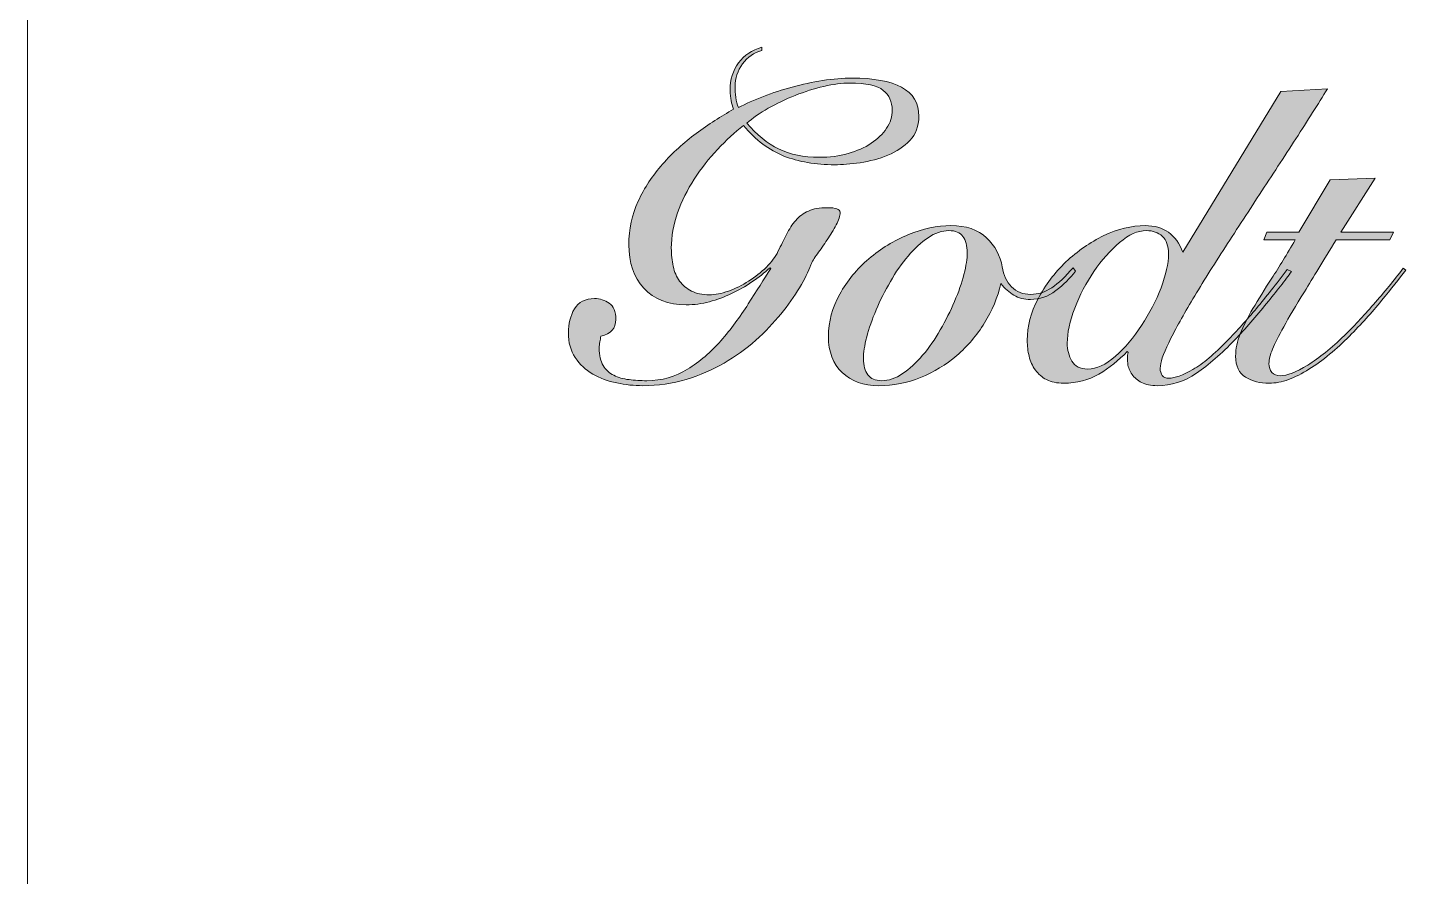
# Model space of a CAD drawing. Header units: inches. Extents: x 0 to 148, y -210 to 0.
# Drawn here: x 0 to 35.06, y -157.5 to -135.95 of the extents above; entities that cross this region are included whole.
import ezdxf

# ---------------------------------------------------------------- set-up
doc = ezdxf.new("R2010")
doc.units = ezdxf.units.IN
doc.header["$MEASUREMENT"] = 0
doc.layers.add('Layer 1', color=7, linetype='Continuous')

# ---------------------------------------------------------------- blocks, each defined once
blk = doc.blocks.new('block 6')
at = {"layer": 'Layer 1'}
h = blk.add_hatch(color=250, dxfattribs=at)
h.dxf.hatch_style = 2
edge = h.paths.add_edge_path()
edge.add_spline(control_points=[(18.642, -136.534), (18.444, -136.584), (18.282, -136.697), (18.155, -136.873), (18.028, -137.049), (17.964, -137.24), (17.964, -137.444), (17.964, -137.536), (17.969, -137.629), (17.98, -137.725), (17.991, -137.82), (18.013, -137.906), (18.049, -137.984), (18.239, -137.885), (18.451, -137.79), (18.684, -137.698), (18.917, -137.607), (19.16, -137.528), (19.414, -137.46), (19.668, -137.393), (19.926, -137.339), (20.187, -137.296), (20.448, -137.254), (20.698, -137.233), (20.938, -137.233), (21.481, -137.233), (21.899, -137.31), (22.192, -137.466), (22.485, -137.621), (22.631, -137.868), (22.631, -138.207), (22.631, -138.454), (22.556, -138.656), (22.404, -138.815), (22.252, -138.974), (22.065, -139.099), (21.843, -139.191), (21.621, -139.282), (21.386, -139.346), (21.139, -139.381), (20.892, -139.416), (20.677, -139.434), (20.494, -139.434), (20.007, -139.434), (19.576, -139.36), (19.202, -139.212), (18.828, -139.064), (18.486, -138.806), (18.176, -138.439), (17.957, -138.609), (17.738, -138.81), (17.52, -139.043), (17.301, -139.275), (17.103, -139.528), (16.927, -139.799), (16.751, -140.071), (16.609, -140.357), (16.504, -140.656), (16.398, -140.956), (16.345, -141.254), (16.345, -141.551), (16.345, -141.713), (16.361, -141.867), (16.393, -142.011), (16.424, -142.156), (16.479, -142.281), (16.557, -142.387), (16.634, -142.493), (16.735, -142.577), (16.858, -142.641), (16.982, -142.704), (17.132, -142.736), (17.308, -142.736), (17.456, -142.736), (17.618, -142.704), (17.795, -142.641), (17.971, -142.577), (18.142, -142.493), (18.308, -142.387), (18.474, -142.281), (18.624, -142.163), (18.758, -142.032), (18.892, -141.902), (18.991, -141.769), (19.054, -141.635), (19.132, -141.48), (19.204, -141.336), (19.271, -141.201), (19.338, -141.068), (19.416, -140.949), (19.504, -140.847), (19.592, -140.745), (19.7, -140.665), (19.827, -140.609), (19.954, -140.552), (20.113, -140.524), (20.303, -140.524), (20.522, -140.524), (20.631, -140.563), (20.631, -140.641), (20.631, -140.732), (20.598, -140.84), (20.531, -140.963), (20.464, -141.087), (20.388, -141.212), (20.303, -141.339), (20.218, -141.466), (20.135, -141.584), (20.054, -141.694), (19.973, -141.803), (19.919, -141.897), (19.89, -141.974), (19.827, -142.143), (19.73, -142.338), (19.599, -142.556), (19.469, -142.775), (19.312, -142.997), (19.128, -143.223), (18.945, -143.449), (18.732, -143.671), (18.488, -143.89), (18.245, -144.108), (17.976, -144.302), (17.684, -144.472), (17.391, -144.641), (17.071, -144.779), (16.726, -144.885), (16.38, -144.99), (16.01, -145.043), (15.615, -145.043), (15.403, -145.043), (15.184, -145.02), (14.958, -144.974), (14.733, -144.929), (14.53, -144.853), (14.35, -144.747), (14.17, -144.641), (14.022, -144.502), (13.905, -144.329), (13.789, -144.156), (13.731, -143.946), (13.731, -143.699), (13.731, -143.473), (13.782, -143.272), (13.884, -143.096), (13.987, -142.92), (14.158, -142.831), (14.398, -142.831), (14.532, -142.831), (14.655, -142.87), (14.768, -142.948), (14.881, -143.026), (14.937, -143.163), (14.937, -143.36), (14.937, -143.586), (14.81, -143.727), (14.556, -143.784), (14.549, -143.833), (14.541, -143.883), (14.53, -143.932), (14.519, -143.982), (14.514, -144.034), (14.514, -144.091), (14.514, -144.274), (14.547, -144.421), (14.615, -144.53), (14.681, -144.64), (14.772, -144.722), (14.884, -144.779), (14.997, -144.835), (15.126, -144.872), (15.271, -144.89), (15.415, -144.907), (15.565, -144.916), (15.72, -144.916), (16.102, -144.916), (16.447, -144.819), (16.758, -144.625), (17.068, -144.431), (17.35, -144.19), (17.604, -143.9), (17.858, -143.611), (18.089, -143.301), (18.298, -142.969), (18.506, -142.637), (18.698, -142.338), (18.874, -142.069), (18.874, -142.069), (18.853, -142.048), (18.853, -142.048), (18.712, -142.175), (18.559, -142.295), (18.393, -142.408), (18.227, -142.521), (18.054, -142.62), (17.874, -142.704), (17.694, -142.789), (17.507, -142.858), (17.313, -142.911), (17.119, -142.964), (16.923, -142.99), (16.726, -142.99), (16.26, -142.99), (15.9, -142.849), (15.646, -142.567), (15.392, -142.285), (15.265, -141.918), (15.265, -141.466), (15.265, -141.071), (15.345, -140.703), (15.504, -140.36), (15.662, -140.018), (15.869, -139.704), (16.123, -139.418), (16.377, -139.133), (16.661, -138.873), (16.975, -138.64), (17.289, -138.407), (17.604, -138.203), (17.922, -138.026), (17.901, -137.949), (17.881, -137.875), (17.864, -137.804), (17.846, -137.734), (17.837, -137.645), (17.837, -137.54), (17.837, -137.272), (17.91, -137.041), (18.054, -136.846), (18.199, -136.652), (18.394, -136.52), (18.642, -136.45), (18.642, -136.45), (18.642, -136.534), (18.642, -136.534)], knot_values=[0, 0, 0, 0, 1, 1, 1, 2, 2, 2, 3, 3, 3, 4, 4, 4, 5, 5, 5, 6, 6, 6, 7, 7, 7, 8, 8, 8, 9, 9, 9, 10, 10, 10, 11, 11, 11, 12, 12, 12, 13, 13, 13, 14, 14, 14, 15, 15, 15, 16, 16, 16, 17, 17, 17, 18, 18, 18, 19, 19, 19, 20, 20, 20, 21, 21, 21, 22, 22, 22, 23, 23, 23, 24, 24, 24, 25, 25, 25, 26, 26, 26, 27, 27, 27, 28, 28, 28, 29, 29, 29, 30, 30, 30, 31, 31, 31, 32, 32, 32, 33, 33, 33, 34, 34, 34, 35, 35, 35, 36, 36, 36, 37, 37, 37, 38, 38, 38, 39, 39, 39, 40, 40, 40, 41, 41, 41, 42, 42, 42, 43, 43, 43, 44, 44, 44, 45, 45, 45, 46, 46, 46, 47, 47, 47, 48, 48, 48, 49, 49, 49, 50, 50, 50, 51, 51, 51, 52, 52, 52, 53, 53, 53, 54, 54, 54, 55, 55, 55, 56, 56, 56, 57, 57, 57, 58, 58, 58, 59, 59, 59, 60, 60, 60, 61, 61, 61, 62, 62, 62, 63, 63, 63, 64, 64, 64, 65, 65, 65, 66, 66, 66, 67, 67, 67, 68, 68, 68, 69, 69, 69, 70, 70, 70, 71, 71, 71, 72, 72, 72, 73, 73, 73, 74, 74, 74, 75, 75, 75, 76, 76, 76, 77, 77, 77, 78, 78, 78, 78], degree=3, periodic=1)
edge = h.paths.add_edge_path()
edge.add_spline(control_points=[(21.954, -138.048), (21.954, -137.836), (21.878, -137.668), (21.726, -137.545), (21.575, -137.422), (21.291, -137.36), (20.875, -137.36), (20.677, -137.36), (20.458, -137.388), (20.218, -137.444), (19.978, -137.501), (19.737, -137.577), (19.493, -137.672), (19.25, -137.767), (19.021, -137.877), (18.806, -138), (18.59, -138.124), (18.409, -138.249), (18.261, -138.376), (18.507, -138.672), (18.777, -138.891), (19.07, -139.032), (19.363, -139.173), (19.707, -139.244), (20.102, -139.244), (20.363, -139.244), (20.606, -139.212), (20.832, -139.148), (21.058, -139.085), (21.254, -138.999), (21.42, -138.889), (21.585, -138.78), (21.716, -138.653), (21.811, -138.508), (21.907, -138.364), (21.954, -138.21), (21.954, -138.048)], knot_values=[0, 0, 0, 0, 1, 1, 1, 2, 2, 2, 3, 3, 3, 4, 4, 4, 5, 5, 5, 6, 6, 6, 7, 7, 7, 8, 8, 8, 9, 9, 9, 10, 10, 10, 11, 11, 11, 12, 12, 12, 12], degree=3, periodic=1)
h = blk.add_hatch(color=250, dxfattribs=at)
h.dxf.hatch_style = 2
edge = h.paths.add_edge_path()
edge.add_spline(control_points=[(31.818, -137.571), (31.818, -137.571), (33.003, -137.508), (33.003, -137.508), (32.77, -137.889), (32.504, -138.311), (32.204, -138.773), (31.904, -139.235), (31.597, -139.706), (31.283, -140.185), (30.969, -140.665), (30.66, -141.14), (30.357, -141.609), (30.053, -142.078), (29.784, -142.512), (29.547, -142.911), (29.311, -143.309), (29.12, -143.657), (28.976, -143.953), (28.831, -144.25), (28.759, -144.465), (28.759, -144.599), (28.759, -144.676), (28.776, -144.738), (28.812, -144.784), (28.847, -144.83), (28.903, -144.853), (28.981, -144.853), (29.129, -144.853), (29.332, -144.779), (29.59, -144.631), (29.847, -144.482), (30.135, -144.243), (30.452, -143.911), (30.713, -143.643), (30.964, -143.366), (31.204, -143.08), (31.443, -142.794), (31.705, -142.465), (31.987, -142.091), (31.987, -142.091), (32.093, -142.143), (32.093, -142.143), (32.015, -142.249), (31.921, -142.373), (31.812, -142.514), (31.703, -142.655), (31.585, -142.803), (31.458, -142.958), (31.331, -143.114), (31.198, -143.27), (31.061, -143.429), (30.923, -143.588), (30.787, -143.738), (30.653, -143.879), (30.315, -144.232), (29.99, -144.514), (29.68, -144.726), (29.369, -144.938), (29.038, -145.043), (28.685, -145.043), (28.522, -145.043), (28.39, -145.017), (28.288, -144.964), (28.186, -144.911), (28.104, -144.842), (28.044, -144.757), (27.985, -144.673), (27.947, -144.581), (27.933, -144.482), (27.919, -144.384), (27.923, -144.289), (27.944, -144.197), (27.944, -144.197), (27.923, -144.176), (27.923, -144.176), (27.704, -144.401), (27.464, -144.592), (27.203, -144.747), (26.942, -144.902), (26.642, -144.98), (26.303, -144.98), (26.134, -144.98), (25.991, -144.95), (25.875, -144.89), (25.758, -144.83), (25.663, -144.749), (25.589, -144.646), (25.515, -144.544), (25.462, -144.428), (25.43, -144.297), (25.399, -144.167), (25.383, -144.031), (25.383, -143.89), (25.383, -143.537), (25.474, -143.186), (25.658, -142.837), (25.841, -142.487), (26.078, -142.175), (26.367, -141.9), (26.656, -141.625), (26.977, -141.403), (27.33, -141.233), (27.683, -141.064), (28.032, -140.979), (28.378, -140.979), (28.85, -140.979), (29.168, -141.205), (29.33, -141.656), (29.33, -141.656), (31.818, -137.571), (31.818, -137.571)], knot_values=[0, 0, 0, 0, 1, 1, 1, 2, 2, 2, 3, 3, 3, 4, 4, 4, 5, 5, 5, 6, 6, 6, 7, 7, 7, 8, 8, 8, 9, 9, 9, 10, 10, 10, 11, 11, 11, 12, 12, 12, 13, 13, 13, 14, 14, 14, 15, 15, 15, 16, 16, 16, 17, 17, 17, 18, 18, 18, 19, 19, 19, 20, 20, 20, 21, 21, 21, 22, 22, 22, 23, 23, 23, 24, 24, 24, 25, 25, 25, 26, 26, 26, 27, 27, 27, 28, 28, 28, 29, 29, 29, 30, 30, 30, 31, 31, 31, 32, 32, 32, 33, 33, 33, 34, 34, 34, 35, 35, 35, 36, 36, 36, 37, 37, 37, 37], degree=3, periodic=1)
edge = h.paths.add_edge_path()
edge.add_spline(control_points=[(26.917, -144.62), (27.143, -144.62), (27.378, -144.512), (27.621, -144.297), (27.865, -144.082), (28.087, -143.821), (28.288, -143.514), (28.489, -143.207), (28.653, -142.888), (28.78, -142.556), (28.907, -142.225), (28.97, -141.939), (28.97, -141.699), (28.97, -141.494), (28.918, -141.344), (28.812, -141.249), (28.706, -141.154), (28.572, -141.106), (28.41, -141.106), (28.191, -141.106), (27.963, -141.207), (27.727, -141.408), (27.49, -141.609), (27.274, -141.854), (27.076, -142.143), (26.878, -142.433), (26.716, -142.743), (26.589, -143.075), (26.462, -143.407), (26.399, -143.703), (26.399, -143.964), (26.399, -144.133), (26.437, -144.285), (26.515, -144.419), (26.593, -144.553), (26.727, -144.62), (26.917, -144.62)], knot_values=[0, 0, 0, 0, 1, 1, 1, 2, 2, 2, 3, 3, 3, 4, 4, 4, 5, 5, 5, 6, 6, 6, 7, 7, 7, 8, 8, 8, 9, 9, 9, 10, 10, 10, 11, 11, 11, 12, 12, 12, 12], degree=3, periodic=1)
h = blk.add_hatch(color=250, dxfattribs=at)
h.dxf.hatch_style = 2
edge = h.paths.add_edge_path()
edge.add_spline(control_points=[(31.394, -141.339), (31.394, -141.339), (31.468, -141.149), (31.468, -141.149), (31.468, -141.149), (32.283, -141.149), (32.283, -141.149), (32.283, -141.149), (33.077, -139.815), (33.077, -139.815), (33.077, -139.815), (34.22, -139.773), (34.22, -139.773), (34.22, -139.773), (33.342, -141.149), (33.342, -141.149), (33.342, -141.149), (34.686, -141.149), (34.686, -141.149), (34.686, -141.149), (34.59, -141.339), (34.59, -141.339), (34.59, -141.339), (33.225, -141.339), (33.225, -141.339), (32.908, -141.861), (32.639, -142.3), (32.421, -142.657), (32.202, -143.013), (32.027, -143.309), (31.897, -143.546), (31.766, -143.782), (31.671, -143.971), (31.611, -144.112), (31.551, -144.253), (31.521, -144.376), (31.521, -144.482), (31.521, -144.574), (31.546, -144.648), (31.595, -144.705), (31.645, -144.761), (31.715, -144.789), (31.807, -144.789), (31.983, -144.789), (32.216, -144.699), (32.506, -144.519), (32.795, -144.34), (33.105, -144.091), (33.437, -143.773), (33.663, -143.547), (33.909, -143.283), (34.178, -142.979), (34.446, -142.676), (34.696, -142.369), (34.929, -142.059), (34.929, -142.059), (34.993, -142.112), (34.993, -142.112), (34.83, -142.323), (34.626, -142.581), (34.379, -142.884), (34.132, -143.188), (33.86, -143.488), (33.564, -143.784), (33.401, -143.946), (33.234, -144.1), (33.061, -144.244), (32.888, -144.389), (32.713, -144.516), (32.537, -144.625), (32.361, -144.735), (32.188, -144.821), (32.019, -144.885), (31.849, -144.948), (31.684, -144.98), (31.521, -144.98), (31.295, -144.98), (31.098, -144.929), (30.929, -144.826), (30.759, -144.724), (30.675, -144.546), (30.675, -144.292), (30.675, -144.108), (30.713, -143.92), (30.791, -143.726), (30.869, -143.532), (30.976, -143.318), (31.114, -143.085), (31.251, -142.853), (31.412, -142.595), (31.595, -142.313), (31.779, -142.031), (31.976, -141.706), (32.188, -141.339), (32.188, -141.339), (31.394, -141.339), (31.394, -141.339)], knot_values=[0, 0, 0, 0, 1, 1, 1, 2, 2, 2, 3, 3, 3, 4, 4, 4, 5, 5, 5, 6, 6, 6, 7, 7, 7, 8, 8, 8, 9, 9, 9, 10, 10, 10, 11, 11, 11, 12, 12, 12, 13, 13, 13, 14, 14, 14, 15, 15, 15, 16, 16, 16, 17, 17, 17, 18, 18, 18, 19, 19, 19, 20, 20, 20, 21, 21, 21, 22, 22, 22, 23, 23, 23, 24, 24, 24, 25, 25, 25, 26, 26, 26, 27, 27, 27, 28, 28, 28, 29, 29, 29, 30, 30, 30, 31, 31, 31, 32, 32, 32, 32], degree=3, periodic=1)
h = blk.add_hatch(color=250, dxfattribs=at)
h.dxf.hatch_style = 2
edge = h.paths.add_edge_path()
edge.add_spline(control_points=[(26.611, -142.133), (26.47, -142.317), (26.302, -142.482), (26.108, -142.63), (25.914, -142.779), (25.701, -142.853), (25.468, -142.853), (25.305, -142.853), (25.164, -142.817), (25.044, -142.747), (24.924, -142.676), (24.815, -142.577), (24.716, -142.45), (24.632, -142.803), (24.492, -143.136), (24.298, -143.45), (24.104, -143.765), (23.87, -144.04), (23.594, -144.276), (23.319, -144.512), (23.012, -144.699), (22.674, -144.837), (22.335, -144.974), (21.982, -145.043), (21.615, -145.043), (21.227, -145.043), (20.917, -144.932), (20.684, -144.71), (20.451, -144.488), (20.335, -144.182), (20.335, -143.794), (20.335, -143.421), (20.43, -143.062), (20.621, -142.72), (20.811, -142.378), (21.058, -142.078), (21.361, -141.821), (21.665, -141.563), (22, -141.358), (22.367, -141.207), (22.734, -141.055), (23.093, -140.979), (23.446, -140.979), (23.827, -140.979), (24.127, -141.081), (24.346, -141.286), (24.565, -141.491), (24.699, -141.738), (24.748, -142.027), (24.783, -142.239), (24.863, -142.408), (24.986, -142.535), (25.11, -142.662), (25.27, -142.725), (25.468, -142.725), (25.658, -142.725), (25.838, -142.669), (26.008, -142.556), (26.177, -142.443), (26.357, -142.274), (26.547, -142.048), (26.547, -142.048), (26.611, -142.133), (26.611, -142.133)], knot_values=[0, 0, 0, 0, 1, 1, 1, 2, 2, 2, 3, 3, 3, 4, 4, 4, 5, 5, 5, 6, 6, 6, 7, 7, 7, 8, 8, 8, 9, 9, 9, 10, 10, 10, 11, 11, 11, 12, 12, 12, 13, 13, 13, 14, 14, 14, 15, 15, 15, 16, 16, 16, 17, 17, 17, 18, 18, 18, 19, 19, 19, 20, 20, 20, 21, 21, 21, 21], degree=3, periodic=1)
edge = h.paths.add_edge_path()
edge.add_spline(control_points=[(21.689, -144.916), (21.866, -144.916), (22.042, -144.856), (22.219, -144.736), (22.395, -144.616), (22.564, -144.461), (22.727, -144.271), (22.889, -144.08), (23.039, -143.865), (23.176, -143.625), (23.314, -143.385), (23.434, -143.145), (23.536, -142.905), (23.639, -142.666), (23.718, -142.436), (23.774, -142.218), (23.831, -141.999), (23.859, -141.815), (23.859, -141.667), (23.859, -141.491), (23.822, -141.353), (23.748, -141.254), (23.674, -141.156), (23.556, -141.106), (23.393, -141.106), (23.217, -141.106), (23.04, -141.166), (22.864, -141.286), (22.688, -141.406), (22.519, -141.561), (22.356, -141.752), (22.194, -141.942), (22.044, -142.158), (21.907, -142.398), (21.769, -142.637), (21.649, -142.877), (21.547, -143.117), (21.444, -143.357), (21.365, -143.586), (21.308, -143.805), (21.252, -144.024), (21.224, -144.207), (21.224, -144.355), (21.224, -144.532), (21.261, -144.669), (21.335, -144.768), (21.409, -144.867), (21.527, -144.916), (21.689, -144.916)], knot_values=[0, 0, 0, 0, 1, 1, 1, 2, 2, 2, 3, 3, 3, 4, 4, 4, 5, 5, 5, 6, 6, 6, 7, 7, 7, 8, 8, 8, 9, 9, 9, 10, 10, 10, 11, 11, 11, 12, 12, 12, 13, 13, 13, 14, 14, 14, 15, 15, 15, 16, 16, 16, 16], degree=3, periodic=1)
at = {"layer": 'Layer 1', "lineweight": 0}
for points, knots in [([(18.642, -136.534), (18.444, -136.584), (18.282, -136.697), (18.155, -136.873), (18.028, -137.049), (17.964, -137.24), (17.964, -137.444), (17.964, -137.536), (17.969, -137.629), (17.98, -137.725), (17.991, -137.82), (18.013, -137.906), (18.049, -137.984), (18.239, -137.885), (18.451, -137.79), (18.684, -137.698), (18.917, -137.607), (19.16, -137.528), (19.414, -137.46), (19.668, -137.393), (19.926, -137.339), (20.187, -137.296), (20.448, -137.254), (20.698, -137.233), (20.938, -137.233), (21.481, -137.233), (21.899, -137.31), (22.192, -137.466), (22.485, -137.621), (22.631, -137.868), (22.631, -138.207), (22.631, -138.454), (22.556, -138.656), (22.404, -138.815), (22.252, -138.974), (22.065, -139.099), (21.843, -139.191), (21.621, -139.282), (21.386, -139.346), (21.139, -139.381), (20.892, -139.416), (20.677, -139.434), (20.494, -139.434), (20.007, -139.434), (19.576, -139.36), (19.202, -139.212), (18.828, -139.064), (18.486, -138.806), (18.176, -138.439), (17.957, -138.609), (17.738, -138.81), (17.52, -139.043), (17.301, -139.275), (17.103, -139.528), (16.927, -139.799), (16.751, -140.071), (16.609, -140.357), (16.504, -140.656), (16.398, -140.956), (16.345, -141.254), (16.345, -141.551), (16.345, -141.713), (16.361, -141.867), (16.393, -142.011), (16.424, -142.156), (16.479, -142.281), (16.557, -142.387), (16.634, -142.493), (16.735, -142.577), (16.858, -142.641), (16.982, -142.704), (17.132, -142.736), (17.308, -142.736), (17.456, -142.736), (17.618, -142.704), (17.795, -142.641), (17.971, -142.577), (18.142, -142.493), (18.308, -142.387), (18.474, -142.281), (18.624, -142.163), (18.758, -142.032), (18.892, -141.902), (18.991, -141.769), (19.054, -141.635), (19.132, -141.48), (19.204, -141.336), (19.271, -141.201), (19.338, -141.068), (19.416, -140.949), (19.504, -140.847), (19.592, -140.745), (19.7, -140.665), (19.827, -140.609), (19.954, -140.552), (20.113, -140.524), (20.303, -140.524), (20.522, -140.524), (20.631, -140.563), (20.631, -140.641), (20.631, -140.732), (20.598, -140.84), (20.531, -140.963), (20.464, -141.087), (20.388, -141.212), (20.303, -141.339), (20.218, -141.466), (20.135, -141.584), (20.054, -141.694), (19.973, -141.803), (19.919, -141.897), (19.89, -141.974), (19.827, -142.143), (19.73, -142.338), (19.599, -142.556), (19.469, -142.775), (19.312, -142.997), (19.128, -143.223), (18.945, -143.449), (18.732, -143.671), (18.488, -143.89), (18.245, -144.108), (17.976, -144.302), (17.684, -144.472), (17.391, -144.641), (17.071, -144.779), (16.726, -144.885), (16.38, -144.99), (16.01, -145.043), (15.615, -145.043), (15.403, -145.043), (15.184, -145.02), (14.958, -144.974), (14.733, -144.929), (14.53, -144.853), (14.35, -144.747), (14.17, -144.641), (14.022, -144.502), (13.905, -144.329), (13.789, -144.156), (13.731, -143.946), (13.731, -143.699), (13.731, -143.473), (13.782, -143.272), (13.884, -143.096), (13.987, -142.92), (14.158, -142.831), (14.398, -142.831), (14.532, -142.831), (14.655, -142.87), (14.768, -142.948), (14.881, -143.026), (14.937, -143.163), (14.937, -143.36), (14.937, -143.586), (14.81, -143.727), (14.556, -143.784), (14.549, -143.833), (14.541, -143.883), (14.53, -143.932), (14.519, -143.982), (14.514, -144.034), (14.514, -144.091), (14.514, -144.274), (14.547, -144.421), (14.615, -144.53), (14.681, -144.64), (14.772, -144.722), (14.884, -144.779), (14.997, -144.835), (15.126, -144.872), (15.271, -144.89), (15.415, -144.907), (15.565, -144.916), (15.72, -144.916), (16.102, -144.916), (16.447, -144.819), (16.758, -144.625), (17.068, -144.431), (17.35, -144.19), (17.604, -143.9), (17.858, -143.611), (18.089, -143.301), (18.298, -142.969), (18.506, -142.637), (18.698, -142.338), (18.874, -142.069), (18.874, -142.069), (18.853, -142.048), (18.853, -142.048), (18.712, -142.175), (18.559, -142.295), (18.393, -142.408), (18.227, -142.521), (18.054, -142.62), (17.874, -142.704), (17.694, -142.789), (17.507, -142.858), (17.313, -142.911), (17.119, -142.964), (16.923, -142.99), (16.726, -142.99), (16.26, -142.99), (15.9, -142.849), (15.646, -142.567), (15.392, -142.285), (15.265, -141.918), (15.265, -141.466), (15.265, -141.071), (15.345, -140.703), (15.504, -140.36), (15.662, -140.018), (15.869, -139.704), (16.123, -139.418), (16.377, -139.133), (16.661, -138.873), (16.975, -138.64), (17.289, -138.407), (17.604, -138.203), (17.922, -138.026), (17.901, -137.949), (17.881, -137.875), (17.864, -137.804), (17.846, -137.734), (17.837, -137.645), (17.837, -137.54), (17.837, -137.272), (17.91, -137.041), (18.054, -136.846), (18.199, -136.652), (18.394, -136.52), (18.642, -136.45), (18.642, -136.45), (18.642, -136.534), (18.642, -136.534)], [0, 0, 0, 0, 1, 1, 1, 2, 2, 2, 3, 3, 3, 4, 4, 4, 5, 5, 5, 6, 6, 6, 7, 7, 7, 8, 8, 8, 9, 9, 9, 10, 10, 10, 11, 11, 11, 12, 12, 12, 13, 13, 13, 14, 14, 14, 15, 15, 15, 16, 16, 16, 17, 17, 17, 18, 18, 18, 19, 19, 19, 20, 20, 20, 21, 21, 21, 22, 22, 22, 23, 23, 23, 24, 24, 24, 25, 25, 25, 26, 26, 26, 27, 27, 27, 28, 28, 28, 29, 29, 29, 30, 30, 30, 31, 31, 31, 32, 32, 32, 33, 33, 33, 34, 34, 34, 35, 35, 35, 36, 36, 36, 37, 37, 37, 38, 38, 38, 39, 39, 39, 40, 40, 40, 41, 41, 41, 42, 42, 42, 43, 43, 43, 44, 44, 44, 45, 45, 45, 46, 46, 46, 47, 47, 47, 48, 48, 48, 49, 49, 49, 50, 50, 50, 51, 51, 51, 52, 52, 52, 53, 53, 53, 54, 54, 54, 55, 55, 55, 56, 56, 56, 57, 57, 57, 58, 58, 58, 59, 59, 59, 60, 60, 60, 61, 61, 61, 62, 62, 62, 63, 63, 63, 64, 64, 64, 65, 65, 65, 66, 66, 66, 67, 67, 67, 68, 68, 68, 69, 69, 69, 70, 70, 70, 71, 71, 71, 72, 72, 72, 73, 73, 73, 74, 74, 74, 75, 75, 75, 76, 76, 76, 77, 77, 77, 78, 78, 78, 78]), ([(21.954, -138.048), (21.954, -137.836), (21.878, -137.668), (21.726, -137.545), (21.575, -137.422), (21.291, -137.36), (20.875, -137.36), (20.677, -137.36), (20.458, -137.388), (20.218, -137.444), (19.978, -137.501), (19.737, -137.577), (19.493, -137.672), (19.25, -137.767), (19.021, -137.877), (18.806, -138), (18.59, -138.124), (18.409, -138.249), (18.261, -138.376), (18.507, -138.672), (18.777, -138.891), (19.07, -139.032), (19.363, -139.173), (19.707, -139.244), (20.102, -139.244), (20.363, -139.244), (20.606, -139.212), (20.832, -139.148), (21.058, -139.085), (21.254, -138.999), (21.42, -138.889), (21.585, -138.78), (21.716, -138.653), (21.811, -138.508), (21.907, -138.364), (21.954, -138.21), (21.954, -138.048)], [0, 0, 0, 0, 1, 1, 1, 2, 2, 2, 3, 3, 3, 4, 4, 4, 5, 5, 5, 6, 6, 6, 7, 7, 7, 8, 8, 8, 9, 9, 9, 10, 10, 10, 11, 11, 11, 12, 12, 12, 12]), ([(31.818, -137.571), (31.818, -137.571), (33.003, -137.508), (33.003, -137.508), (32.77, -137.889), (32.504, -138.311), (32.204, -138.773), (31.904, -139.235), (31.597, -139.706), (31.283, -140.185), (30.969, -140.665), (30.66, -141.14), (30.357, -141.609), (30.053, -142.078), (29.784, -142.512), (29.547, -142.911), (29.311, -143.309), (29.12, -143.657), (28.976, -143.953), (28.831, -144.25), (28.759, -144.465), (28.759, -144.599), (28.759, -144.676), (28.776, -144.738), (28.812, -144.784), (28.847, -144.83), (28.903, -144.853), (28.981, -144.853), (29.129, -144.853), (29.332, -144.779), (29.59, -144.631), (29.847, -144.482), (30.135, -144.243), (30.452, -143.911), (30.713, -143.643), (30.964, -143.366), (31.204, -143.08), (31.443, -142.794), (31.705, -142.465), (31.987, -142.091), (31.987, -142.091), (32.093, -142.143), (32.093, -142.143), (32.015, -142.249), (31.921, -142.373), (31.812, -142.514), (31.703, -142.655), (31.585, -142.803), (31.458, -142.958), (31.331, -143.114), (31.198, -143.27), (31.061, -143.429), (30.923, -143.588), (30.787, -143.738), (30.653, -143.879), (30.315, -144.232), (29.99, -144.514), (29.68, -144.726), (29.369, -144.938), (29.038, -145.043), (28.685, -145.043), (28.522, -145.043), (28.39, -145.017), (28.288, -144.964), (28.186, -144.911), (28.104, -144.842), (28.044, -144.757), (27.985, -144.673), (27.947, -144.581), (27.933, -144.482), (27.919, -144.384), (27.923, -144.289), (27.944, -144.197), (27.944, -144.197), (27.923, -144.176), (27.923, -144.176), (27.704, -144.401), (27.464, -144.592), (27.203, -144.747), (26.942, -144.902), (26.642, -144.98), (26.303, -144.98), (26.134, -144.98), (25.991, -144.95), (25.875, -144.89), (25.758, -144.83), (25.663, -144.749), (25.589, -144.646), (25.515, -144.544), (25.462, -144.428), (25.43, -144.297), (25.399, -144.167), (25.383, -144.031), (25.383, -143.89), (25.383, -143.537), (25.474, -143.186), (25.658, -142.837), (25.841, -142.487), (26.078, -142.175), (26.367, -141.9), (26.656, -141.625), (26.977, -141.403), (27.33, -141.233), (27.683, -141.064), (28.032, -140.979), (28.378, -140.979), (28.85, -140.979), (29.168, -141.205), (29.33, -141.656), (29.33, -141.656), (31.818, -137.571), (31.818, -137.571)], [0, 0, 0, 0, 1, 1, 1, 2, 2, 2, 3, 3, 3, 4, 4, 4, 5, 5, 5, 6, 6, 6, 7, 7, 7, 8, 8, 8, 9, 9, 9, 10, 10, 10, 11, 11, 11, 12, 12, 12, 13, 13, 13, 14, 14, 14, 15, 15, 15, 16, 16, 16, 17, 17, 17, 18, 18, 18, 19, 19, 19, 20, 20, 20, 21, 21, 21, 22, 22, 22, 23, 23, 23, 24, 24, 24, 25, 25, 25, 26, 26, 26, 27, 27, 27, 28, 28, 28, 29, 29, 29, 30, 30, 30, 31, 31, 31, 32, 32, 32, 33, 33, 33, 34, 34, 34, 35, 35, 35, 36, 36, 36, 37, 37, 37, 37]), ([(31.394, -141.339), (31.394, -141.339), (31.468, -141.149), (31.468, -141.149), (31.468, -141.149), (32.283, -141.149), (32.283, -141.149), (32.283, -141.149), (33.077, -139.815), (33.077, -139.815), (33.077, -139.815), (34.22, -139.773), (34.22, -139.773), (34.22, -139.773), (33.342, -141.149), (33.342, -141.149), (33.342, -141.149), (34.686, -141.149), (34.686, -141.149), (34.686, -141.149), (34.59, -141.339), (34.59, -141.339), (34.59, -141.339), (33.225, -141.339), (33.225, -141.339), (32.908, -141.861), (32.639, -142.3), (32.421, -142.657), (32.202, -143.013), (32.027, -143.309), (31.897, -143.546), (31.766, -143.782), (31.671, -143.971), (31.611, -144.112), (31.551, -144.253), (31.521, -144.376), (31.521, -144.482), (31.521, -144.574), (31.546, -144.648), (31.595, -144.705), (31.645, -144.761), (31.715, -144.789), (31.807, -144.789), (31.983, -144.789), (32.216, -144.699), (32.506, -144.519), (32.795, -144.34), (33.105, -144.091), (33.437, -143.773), (33.663, -143.547), (33.909, -143.283), (34.178, -142.979), (34.446, -142.676), (34.696, -142.369), (34.929, -142.059), (34.929, -142.059), (34.993, -142.112), (34.993, -142.112), (34.83, -142.323), (34.626, -142.581), (34.379, -142.884), (34.132, -143.188), (33.86, -143.488), (33.564, -143.784), (33.401, -143.946), (33.234, -144.1), (33.061, -144.244), (32.888, -144.389), (32.713, -144.516), (32.537, -144.625), (32.361, -144.735), (32.188, -144.821), (32.019, -144.885), (31.849, -144.948), (31.684, -144.98), (31.521, -144.98), (31.295, -144.98), (31.098, -144.929), (30.929, -144.826), (30.759, -144.724), (30.675, -144.546), (30.675, -144.292), (30.675, -144.108), (30.713, -143.92), (30.791, -143.726), (30.869, -143.532), (30.976, -143.318), (31.114, -143.085), (31.251, -142.853), (31.412, -142.595), (31.595, -142.313), (31.779, -142.031), (31.976, -141.706), (32.188, -141.339), (32.188, -141.339), (31.394, -141.339), (31.394, -141.339)], [0, 0, 0, 0, 1, 1, 1, 2, 2, 2, 3, 3, 3, 4, 4, 4, 5, 5, 5, 6, 6, 6, 7, 7, 7, 8, 8, 8, 9, 9, 9, 10, 10, 10, 11, 11, 11, 12, 12, 12, 13, 13, 13, 14, 14, 14, 15, 15, 15, 16, 16, 16, 17, 17, 17, 18, 18, 18, 19, 19, 19, 20, 20, 20, 21, 21, 21, 22, 22, 22, 23, 23, 23, 24, 24, 24, 25, 25, 25, 26, 26, 26, 27, 27, 27, 28, 28, 28, 29, 29, 29, 30, 30, 30, 31, 31, 31, 32, 32, 32, 32]), ([(26.611, -142.133), (26.47, -142.317), (26.302, -142.482), (26.108, -142.63), (25.914, -142.779), (25.701, -142.853), (25.468, -142.853), (25.305, -142.853), (25.164, -142.817), (25.044, -142.747), (24.924, -142.676), (24.815, -142.577), (24.716, -142.45), (24.632, -142.803), (24.492, -143.136), (24.298, -143.45), (24.104, -143.765), (23.87, -144.04), (23.594, -144.276), (23.319, -144.512), (23.012, -144.699), (22.674, -144.837), (22.335, -144.974), (21.982, -145.043), (21.615, -145.043), (21.227, -145.043), (20.917, -144.932), (20.684, -144.71), (20.451, -144.488), (20.335, -144.182), (20.335, -143.794), (20.335, -143.421), (20.43, -143.062), (20.621, -142.72), (20.811, -142.378), (21.058, -142.078), (21.361, -141.821), (21.665, -141.563), (22, -141.358), (22.367, -141.207), (22.734, -141.055), (23.093, -140.979), (23.446, -140.979), (23.827, -140.979), (24.127, -141.081), (24.346, -141.286), (24.565, -141.491), (24.699, -141.738), (24.748, -142.027), (24.783, -142.239), (24.863, -142.408), (24.986, -142.535), (25.11, -142.662), (25.27, -142.725), (25.468, -142.725), (25.658, -142.725), (25.838, -142.669), (26.008, -142.556), (26.177, -142.443), (26.357, -142.274), (26.547, -142.048), (26.547, -142.048), (26.611, -142.133), (26.611, -142.133)], [0, 0, 0, 0, 1, 1, 1, 2, 2, 2, 3, 3, 3, 4, 4, 4, 5, 5, 5, 6, 6, 6, 7, 7, 7, 8, 8, 8, 9, 9, 9, 10, 10, 10, 11, 11, 11, 12, 12, 12, 13, 13, 13, 14, 14, 14, 15, 15, 15, 16, 16, 16, 17, 17, 17, 18, 18, 18, 19, 19, 19, 20, 20, 20, 21, 21, 21, 21]), ([(21.689, -144.916), (21.866, -144.916), (22.042, -144.856), (22.219, -144.736), (22.395, -144.616), (22.564, -144.461), (22.727, -144.271), (22.889, -144.08), (23.039, -143.865), (23.176, -143.625), (23.314, -143.385), (23.434, -143.145), (23.536, -142.905), (23.639, -142.666), (23.718, -142.436), (23.774, -142.218), (23.831, -141.999), (23.859, -141.815), (23.859, -141.667), (23.859, -141.491), (23.822, -141.353), (23.748, -141.254), (23.674, -141.156), (23.556, -141.106), (23.393, -141.106), (23.217, -141.106), (23.04, -141.166), (22.864, -141.286), (22.688, -141.406), (22.519, -141.561), (22.356, -141.752), (22.194, -141.942), (22.044, -142.158), (21.907, -142.398), (21.769, -142.637), (21.649, -142.877), (21.547, -143.117), (21.444, -143.357), (21.365, -143.586), (21.308, -143.805), (21.252, -144.024), (21.224, -144.207), (21.224, -144.355), (21.224, -144.532), (21.261, -144.669), (21.335, -144.768), (21.409, -144.867), (21.527, -144.916), (21.689, -144.916)], [0, 0, 0, 0, 1, 1, 1, 2, 2, 2, 3, 3, 3, 4, 4, 4, 5, 5, 5, 6, 6, 6, 7, 7, 7, 8, 8, 8, 9, 9, 9, 10, 10, 10, 11, 11, 11, 12, 12, 12, 13, 13, 13, 14, 14, 14, 15, 15, 15, 16, 16, 16, 16]), ([(26.917, -144.62), (27.143, -144.62), (27.378, -144.512), (27.621, -144.297), (27.865, -144.082), (28.087, -143.821), (28.288, -143.514), (28.489, -143.207), (28.653, -142.888), (28.78, -142.556), (28.907, -142.225), (28.97, -141.939), (28.97, -141.699), (28.97, -141.494), (28.918, -141.344), (28.812, -141.249), (28.706, -141.154), (28.572, -141.106), (28.41, -141.106), (28.191, -141.106), (27.963, -141.207), (27.727, -141.408), (27.49, -141.609), (27.274, -141.854), (27.076, -142.143), (26.878, -142.433), (26.716, -142.743), (26.589, -143.075), (26.462, -143.407), (26.399, -143.703), (26.399, -143.964), (26.399, -144.133), (26.437, -144.285), (26.515, -144.419), (26.593, -144.553), (26.727, -144.62), (26.917, -144.62)], [0, 0, 0, 0, 1, 1, 1, 2, 2, 2, 3, 3, 3, 4, 4, 4, 5, 5, 5, 6, 6, 6, 7, 7, 7, 8, 8, 8, 9, 9, 9, 10, 10, 10, 11, 11, 11, 12, 12, 12, 12])]:
    blk.add_open_spline(points, degree=3, knots=knots, dxfattribs=at)

msp = doc.modelspace()

# ---------------------------------------------------------------- linework, layer by layer
at = {"layer": 'Layer 1', "color": 250, "lineweight": 9}
msp.add_lwpolyline([(148.001, -210.002), (0, -210.002), (0, 0), (148.001, 0), (148.001, -210.002)], dxfattribs=at)

# ---------------------------------------------------------------- block references
at = {"layer": 'Layer 1'}
msp.add_blockref('block 6', (0, 0), dxfattribs=at)

doc.saveas('drawing.dxf')
